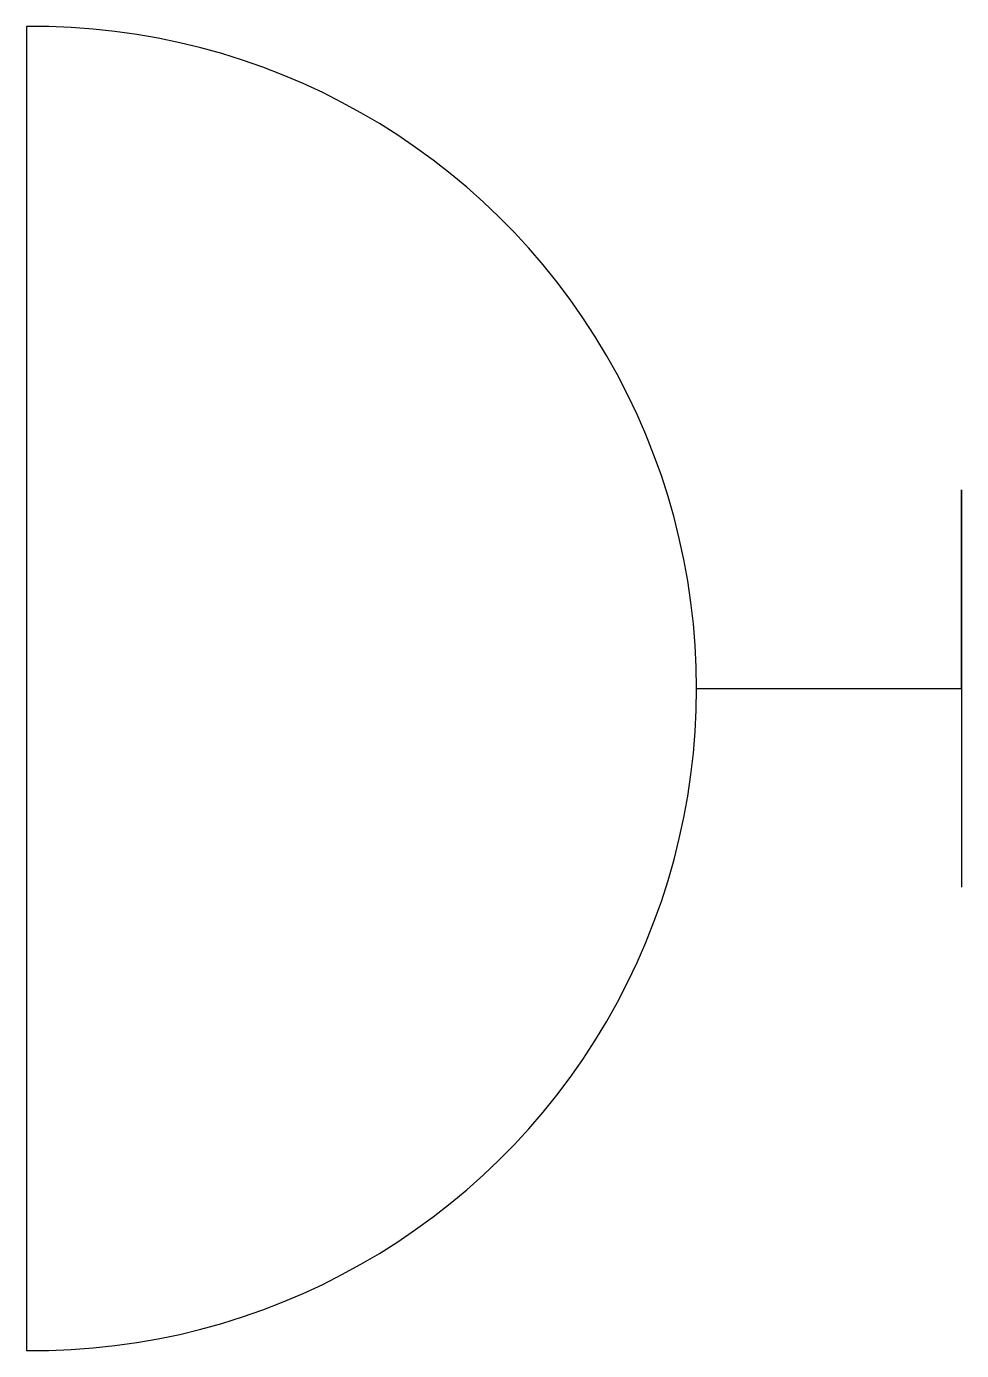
# Model space of a CAD drawing. Header units: millimetres. Extents: x 182.95 to 188.1, y 146.35 to 153.65.
import ezdxf

# ---------------------------------------------------------------- set-up
doc = ezdxf.new("R2010")
doc.units = ezdxf.units.MM

msp = doc.modelspace()

# ---------------------------------------------------------------- linework, layer by layer
for p, q in [((182.9509, 153.6493), (182.9509, 146.3475)), ((188.1039, 149.9984), (188.1039, 151.0937)), ((188.1039, 151.0937), (188.1039, 148.9032)), ((186.6435, 149.9984), (188.1039, 149.9984))]:
    msp.add_line(p, q)
msp.add_arc((182.9924, 149.9984), 3.6511, 269.3494, 90.6506)

doc.saveas('drawing.dxf')
